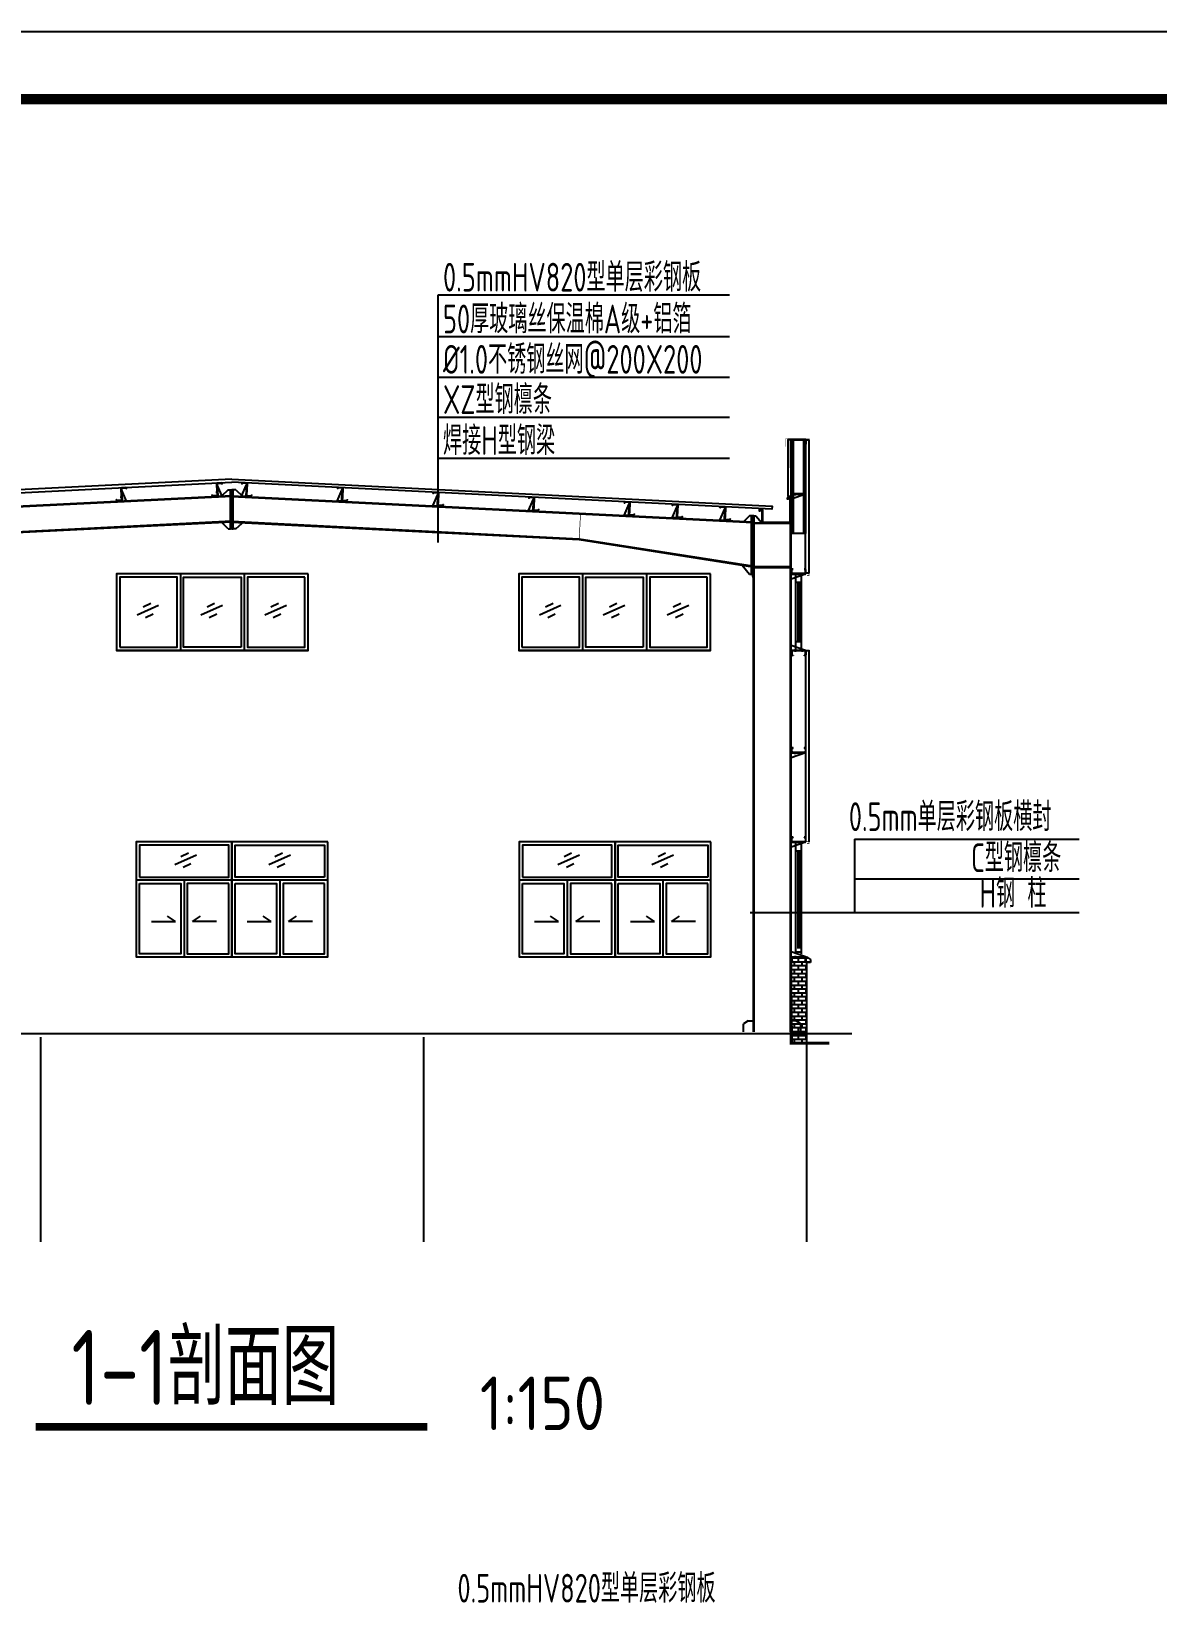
# Model space of a CAD drawing. Extents: x 177291 to 1288761, y 177638 to 322898.
# Drawn here: x 747026 to 764644, y 290290 to 314928 of the extents above; entities that cross this region are included whole.
import ezdxf

# ---------------------------------------------------------------- set-up
doc = ezdxf.new("R2010")
doc.units = 0
doc.header["$LTSCALE"] = 1000
for name, color, linetype in [('AXIS', 3, 'Continuous'), ('DOTE', 1, 'Continuous'), ('GL', 150, 'Continuous'), ('GZ', 50, 'Continuous'), ('LT', 27, 'Continuous'), ('PUB_TITLE', 4, 'Continuous'), ('PZ', 202, 'Continuous'), ('TEXT', 7, 'Continuous'), ('WINDOW', 4, 'Continuous'), ('天沟', 2, 'Continuous')]:
    doc.layers.add(name, color=color, linetype=linetype)
doc.styles.add('C', font='tssdeng.shx', dxfattribs={"height": 3, "bigfont": 'tssdchn.shx'})
doc.styles.get("Standard").update_dxf_attribs({"font": 'gbenor.shx', "bigfont": 'gbcbig.shx'})

# ---------------------------------------------------------------- blocks, each defined once
blk = doc.blocks.new('A$C50290E37')
at = {"color": 8}
for p, q in [((1000, 6000), (1000, 4800)), ((2000, 6000), (2000, 4800)), ((7000, 6000), (7000, 4800)), ((8000, 6000), (8000, 4800)), ((13300, 6000), (13300, 4800)), ((14300, 6000), (14300, 4800)), ((660, 5502), (322, 5350)), ((536, 5535), (418, 5477)), ((1660, 5502), (1322, 5350)), ((1536, 5535), (1418, 5477)), ((2661, 5503), (2322, 5350)), ((2536, 5535), (2418, 5477)), ((6660, 5502), (6322, 5350)), ((6536, 5535), (6418, 5477)), ((7660, 5502), (7322, 5350)), ((7536, 5535), (7418, 5477)), ((8661, 5503), (8322, 5350)), ((8536, 5535), (8418, 5477)), ((12960, 5502), (12622, 5350)), ((12836, 5535), (12718, 5477)), ((13960, 5502), (13622, 5350)), ((13836, 5535), (13718, 5477)), ((14961, 5503), (14622, 5350)), ((14836, 5535), (14718, 5477)), ((572, 5367), (454, 5310)), ((1572, 5367), (1454, 5310)), ((2572, 5367), (2455, 5310)), ((6572, 5367), (6454, 5310)), ((7572, 5367), (7454, 5310)), ((8572, 5367), (8455, 5310)), ((12872, 5367), (12754, 5310)), ((13872, 5367), (13754, 5310)), ((14872, 5367), (14755, 5310)), ((3000, 4800), (0, 4800)), ((9000, 4800), (6000, 4800)), ((15300, 4800), (12300, 4800)), ((1808, 1800), (1808, 0)), ((1808, 0), (1808, 1800)), ((7808, 1800), (7808, 0)), ((7808, 0), (7808, 1800)), ((13808, 1800), (13808, 0)), ((13808, 0), (13808, 1800)), ((1251, 1592), (913, 1440)), ((1126, 1624), (1009, 1567)), ((2724, 1592), (2386, 1440)), ((2599, 1624), (2482, 1567)), ((7251, 1592), (6913, 1440)), ((7126, 1624), (7009, 1567)), ((8724, 1592), (8386, 1440)), ((8599, 1624), (8482, 1567)), ((13251, 1592), (12913, 1440)), ((13126, 1624), (13009, 1567)), ((14724, 1592), (14386, 1440)), ((14599, 1624), (14482, 1567)), ((1162, 1456), (1045, 1399)), ((2635, 1456), (2518, 1399)), ((7162, 1456), (7045, 1399)), ((8635, 1456), (8518, 1399)), ((13162, 1456), (13045, 1399)), ((14635, 1456), (14518, 1399)), ((3308, 1200), (308, 1200)), ((1058, 1200), (1058, 0)), ((2558, 1200), (2558, 0)), ((9308, 1200), (6308, 1200)), ((7058, 1200), (7058, 0)), ((8558, 1200), (8558, 0)), ((15308, 1200), (12308, 1200)), ((13058, 1200), (13058, 0)), ((14558, 1200), (14558, 0)), ((547, 555), (924, 555)), ((924, 555), (799, 640)), ((1192, 555), (1317, 640)), ((1568, 555), (1192, 555)), ((2047, 555), (2424, 555)), ((2424, 555), (2299, 640)), ((2692, 556), (2817, 640)), ((3068, 556), (2692, 556)), ((6547, 555), (6924, 555)), ((6924, 555), (6799, 640)), ((7192, 555), (7317, 640)), ((7568, 555), (7192, 555)), ((8047, 555), (8424, 555)), ((8424, 555), (8299, 640)), ((8692, 556), (8817, 640)), ((9068, 556), (8692, 556)), ((12547, 555), (12924, 555)), ((12924, 555), (12799, 640)), ((13192, 555), (13317, 640)), ((13568, 555), (13192, 555)), ((14047, 555), (14424, 555)), ((14424, 555), (14299, 640)), ((14692, 556), (14817, 640)), ((15068, 556), (14692, 556))]:
    blk.add_line(p, q, dxfattribs=at)
for points in [[(3000, 6000), (0, 6000), (0, 4800), (3000, 4800)], [(50, 4850), (950, 4850), (950, 5950), (50, 5950)], [(1950, 4850), (1050, 4850), (1050, 5950), (1950, 5950)], [(2950, 5950), (2050, 5950), (2050, 4850), (2950, 4850)], [(9000, 6000), (6000, 6000), (6000, 4800), (9000, 4800)], [(6050, 4850), (6950, 4850), (6950, 5950), (6050, 5950)], [(7950, 4850), (7050, 4850), (7050, 5950), (7950, 5950)], [(8950, 5950), (8050, 5950), (8050, 4850), (8950, 4850)], [(15300, 6000), (12300, 6000), (12300, 4800), (15300, 4800)], [(12350, 4850), (13250, 4850), (13250, 5950), (12350, 5950)], [(14250, 4850), (13350, 4850), (13350, 5950), (14250, 5950)], [(15250, 5950), (14350, 5950), (14350, 4850), (15250, 4850)], [(3308, 1800), (308, 1800), (308, 0), (3308, 0)], [(358, 1250), (1758, 1250), (1758, 1750), (358, 1750)], [(3258, 1250), (1858, 1250), (1858, 1750), (3258, 1750)], [(9308, 1800), (6308, 1800), (6308, 0), (9308, 0)], [(6358, 1250), (7758, 1250), (7758, 1750), (6358, 1750)], [(9258, 1250), (7858, 1250), (7858, 1750), (9258, 1750)], [(15308, 1800), (12308, 1800), (12308, 0), (15308, 0)], [(12358, 1250), (13758, 1250), (13758, 1750), (12358, 1750)], [(15258, 1250), (13858, 1250), (13858, 1750), (15258, 1750)], [(358, 1150), (1008, 1150), (1008, 50), (358, 50)], [(1758, 1150), (1108, 1150), (1108, 50), (1758, 50)], [(1858, 1150), (2508, 1150), (2508, 50), (1858, 50)], [(3258, 1150), (2608, 1150), (2608, 50), (3258, 50)], [(6358, 1150), (7008, 1150), (7008, 50), (6358, 50)], [(7758, 1150), (7108, 1150), (7108, 50), (7758, 50)], [(7858, 1150), (8508, 1150), (8508, 50), (7858, 50)], [(9258, 1150), (8608, 1150), (8608, 50), (9258, 50)], [(12358, 1150), (13008, 1150), (13008, 50), (12358, 50)], [(13758, 1150), (13108, 1150), (13108, 50), (13758, 50)], [(13858, 1150), (14508, 1150), (14508, 50), (13858, 50)], [(15258, 1150), (14608, 1150), (14608, 50), (15258, 50)]]:
    blk.add_lwpolyline(points, close=True, dxfattribs=at)

msp = doc.modelspace()

# ---------------------------------------------------------------- hatches: boundary and pattern name
at = {"true_color": 0x939598}
h = msp.add_hatch(dxfattribs=at)
h.set_pattern_fill('AR-B816', color=252, scale=50)
h.set_pattern_definition([(0, (24138.246, -169478.46), (0, 60.6552), []), (90, (24138.246, -169478.46), (-60.6552, 60.6552), [60.6552, -60.6552])])
edge = h.paths.add_edge_path()
edge.add_line((758930.04, 300420.39), (758933.42, 300371.27))
edge.add_arc((758944.67, 300371.27), 11.25, 180, 270)
edge.add_line((758944.67, 300360.02), (758952.54, 300360.02))
edge.add_line((758952.54, 300360.02), (758952.54, 300356.64))
edge.add_line((758952.54, 300356.64), (758941.29, 300356.64))
edge.add_arc((758941.29, 300367.89), 11.25, 180.000261, 270, ccw=False)
edge.add_line((758930.04, 300367.89), (758930.04, 300420.39))
edge.add_arc((758941.29, 300420.39), 11.25, 90, 180.000451, ccw=False)
edge.add_line((758941.29, 300431.64), (758925.04, 300435.02))
edge.add_line((758925.04, 300435.02), (758925.5, 299104.78))
edge.add_line((758925.5, 299104.78), (759165.5, 299104.78))
edge.add_line((759165.5, 299104.78), (759165.04, 300346.8))
edge.add_line((759165.04, 300346.8), (759227.62, 300346.8))
edge.add_line((759227.62, 300346.8), (759227.62, 300393.51))
edge.add_line((759227.62, 300393.51), (759165.04, 300435.02))
edge.add_line((759165.04, 300435.02), (758941.29, 300431.64))
edge.add_arc((758941.29, 300420.39), 11.25, 450, 540.000451)

# ---------------------------------------------------------------- linework, layer by layer
at = {"color": 0}
for p, q in [((758925.04, 300433.33, -0.43), (759165.04, 300433.33, -0.43)), ((758925.04, 300433.33, -0.43), (758926.02, 299233.36, -0.41)), ((759165.04, 300433.33, -0.43), (759227.62, 300391.82, -0.43)), ((759227.62, 300391.82, -0.43), (759227.62, 300345.11, -0.43)), ((759165.04, 300345.11, -0.43), (759165.04, 299076.74, -0.46)), ((759227.62, 300345.11, -0.43), (759165.04, 300345.11, -0.43))]:
    msp.add_line(p, q, dxfattribs=at)
at = {"color": 6, "const_width": 5, "elevation": -0.43}
for points in [[(759204.19, 308421.92), (759204.19, 308551.43), (758837.12, 308551.89), (758837.12, 308423.38)], [(758922.94, 307683.95), (758922.94, 307642.95), (758863.68, 307643), (758863.68, 307605.12)]]:
    msp.add_lwpolyline(points, dxfattribs=at)
at = {"color": 6, "linetype": 'ByBlock', "const_width": 10, "elevation": -0.43}
for points in [[(759150.04, 306498.11), (759150.04, 306436.87), (759200.18, 306436.87), (759200.18, 306406.03), (759173.28, 306406.03), (759173.28, 306416.44)], [(758925.04, 305233.33), (759211.58, 305233.33), (759211.58, 305169.93), (759200.04, 305139.08), (759200.04, 305106.17)], [(759150.04, 302298.11), (759150.04, 302236.87), (759200.18, 302236.87), (759200.18, 302206.03), (759173.28, 302206.03), (759173.28, 302216.44)]]:
    msp.add_lwpolyline(points, dxfattribs=at)
at = {"color": 0, "const_width": 50, "elevation": -0.4}
msp.add_lwpolyline([(758926.02, 299357.92), (758926.02, 299081.26), (759521.6, 299083.33)], dxfattribs=at)
at = {"color": 3, "const_width": 117.6, "elevation": -0.43}
msp.add_lwpolyline([(747092.89, 293074.06), (753223.18, 293074.06)], dxfattribs=at)
at = {"layer": 'AXIS', "linetype": 'ByBlock'}
for p, q in [((753391.21, 310797.43, -0.43), (753391.21, 306923.09, -0.43)), ((757956, 310797.43, -0.43), (753391.21, 310797.43, -0.43)), ((757956, 310142.99, -0.43), (753391.21, 310142.99, -0.43)), ((757956, 309510.83, -0.43), (753391.21, 309510.83, -0.43)), ((757956, 308880.75, -0.43), (753391.21, 308880.75, -0.43)), ((757956, 308239.34, -0.43), (753391.21, 308239.34, -0.43))]:
    msp.add_line(p, q, dxfattribs=at)
at = {"layer": 'AXIS'}
for p, q in [((759914.96, 302279.32, -0.43), (763430.25, 302279.32, -0.43)), ((759914.96, 302279.32, -0.43), (763430.25, 302279.32, -0.43)), ((759914.96, 302279.32, -0.43), (759914.96, 301130.7, -0.43)), ((759914.96, 301653.65, -0.43), (763430.25, 301653.65, -0.43)), ((759914.96, 301653.65, -0.43), (763430.25, 301653.65, -0.43)), ((758282.53, 301130.7, -0.43), (763430.25, 301130.7, -0.43)), ((759914.96, 301130.7, -0.43), (763430.25, 301130.7, -0.43)), ((747165.04, 299175.39, -0.23), (747165.04, 295971.93, -0.23)), ((753165.04, 299175.39, -0.37), (753165.04, 295971.93, -0.37)), ((759165.22, 299175.38, -0.43), (759165.22, 295971.93, -0.43))]:
    msp.add_line(p, q, dxfattribs=at)
at = {"layer": 'AXIS', "linetype": 'ByBlock', "elevation": -0.43}
for points in [[(758918.83, 308533.33), (758868.83, 308533.33), (758870.26, 307651.31), (758920.26, 307651.31)], [(759150.58, 308533.33), (759200.58, 308533.33), (759199.16, 306445.63), (759149.16, 306445.63)]]:
    msp.add_lwpolyline(points, close=True, dxfattribs=at)
at = {"layer": 'AXIS', "linetype": 'ByBlock'}
for points, elevation in [([(750165.04, 307917.25), (741705.69, 307493.75), (741708.19, 307443.82), (750165.04, 307867.09)], -0.43), ([(750165.04, 307917.25), (758624.4, 307493.75), (758621.9, 307443.82), (750165.04, 307867.09)], -0.43), ([(759150.04, 302236.05), (759150.04, 305229.96), (759200.04, 305229.96), (759200.04, 302236.05)], 3.59)]:
    msp.add_lwpolyline(points, dxfattribs=dict(at, elevation=elevation))
at = {"layer": 'DOTE'}
msp.add_line((740013.02, 299233.33, -0.43), (759873.75, 299233.33, -0.43), dxfattribs=at)
at = {"layer": 'GL'}
for p, q in [((750165.04, 307644.31, -0.43), (742008.37, 307236.48, -0.43)), ((750165.04, 307656.33, -0.43), (742008.61, 307248.51, -0.43)), ((750165.04, 307656.33, -0.43), (758321.48, 307248.51, -0.43)), ((750165.04, 307644.31, -0.43), (758321.72, 307236.48, -0.43)), ((750165.04, 307255.83, -0.43), (744725.81, 306983.87, -0.43)), ((750165.04, 307255.83, -0.43), (755604.28, 306983.87, -0.43)), ((750165.04, 307243.82, -0.43), (744726.4, 306971.88, -0.43)), ((750165.04, 307243.82, -0.43), (755603.68, 306971.88, -0.43)), ((755603.68, 306971.88, -0.43), (758319.04, 306544.35, -0.43)), ((755603.68, 306971.88, -0.43), (758319.04, 306544.35, -0.43)), ((755605.16, 306983.79, -0.43), (758319.04, 306556.43, -0.43)), ((755605.16, 306983.79, -0.43), (758319.04, 306556.43, -0.43))]:
    msp.add_line(p, q, dxfattribs=at)
at = {"layer": 'GL', "color": 6, "const_width": 10, "elevation": -0.43}
msp.add_lwpolyline([(755624.25, 307383.37), (755603.68, 306971.88)], dxfattribs=at)
msp.add_lwpolyline([(755624.25, 307383.37), (755603.68, 306971.88)], dxfattribs=at)
at = {"layer": 'GZ'}
for p, q in [((758911.04, 299258.33, 3.59), (758911.04, 307219.33, -0.59)), ((758925.04, 299258.33, 3.59), (758925.04, 307219.33, -0.59)), ((758339.04, 306548.63, -8.35), (758911.04, 306548.63, -4.36)), ((758339.04, 306548.63, -8.35), (758911.04, 306548.63, -4.36)), ((758339.04, 306534.63, -8.35), (758911.04, 306534.63, -4.36)), ((758339.04, 306534.63, -8.35), (758911.04, 306534.63, -4.36)), ((758325.04, 306374.63, -4.46), (758325.04, 299258.33, -0.43)), ((758339.04, 306374.63, -4.46), (758339.04, 299258.33, -0.43))]:
    msp.add_line(p, q, dxfattribs=at)
at = {"layer": 'GZ', "elevation": -2.46}
msp.add_lwpolyline([(758925.04, 307219.33), (758339.04, 307219.33), (758339.04, 307233.33), (758925.04, 307233.33)], close=True, dxfattribs=at)
at = {"layer": 'LT'}
for p, q in [((758925.04, 308533.33, -0.43), (759145.04, 308533.33, -0.43)), ((758925.04, 308529.96, -0.43), (758925.04, 308533.33, -0.43)), ((759145.04, 308529.96, -0.43), (758925.04, 308529.96, -0.43)), ((758930.04, 308466.21, -0.43), (758930.04, 308518.71, -0.43)), ((758933.42, 308515.33, -0.43), (758933.42, 308469.58, -0.43)), ((758941.29, 308529.96, -0.43), (759138.79, 308529.96, -0.43)), ((759135.42, 308526.58, -0.43), (758944.67, 308526.58, -0.43)), ((759145.04, 308533.33, -0.43), (759145.04, 308529.96, -0.43)), ((759146.67, 308469.58, -0.43), (759146.67, 308515.33, -0.43)), ((759150.04, 308518.71, -0.43), (759150.04, 308466.21, -0.43)), ((758952.54, 308454.96, -0.43), (758941.29, 308454.96, -0.43)), ((758944.67, 308458.33, -0.43), (758952.54, 308458.33, -0.43)), ((758952.54, 308458.33, -0.43), (758952.54, 308454.96, -0.43)), ((759127.54, 308454.96, -0.43), (759127.54, 308458.33, -0.43)), ((759127.54, 308458.33, -0.43), (759135.42, 308458.33, -0.43)), ((759138.79, 308454.96, -0.43), (759127.54, 308454.96, -0.43)), ((758931.27, 307748.8, -0.43), (758931.27, 307696.3, -0.43)), ((758934.64, 307699.68, -0.43), (758934.64, 307745.43, -0.43)), ((758953.77, 307760.05, -0.43), (758942.52, 307760.05, -0.43)), ((758945.89, 307756.68, -0.43), (758953.77, 307756.68, -0.43)), ((758953.77, 307756.68, -0.43), (758953.77, 307760.05, -0.43)), ((759128.77, 307760.05, -0.43), (759128.77, 307756.68, -0.43)), ((759140.02, 307760.05, -0.43), (759128.77, 307760.05, -0.43)), ((759128.77, 307756.68, -0.43), (759136.64, 307756.68, -0.43)), ((759147.89, 307745.43, -0.43), (759147.89, 307699.68, -0.43)), ((759151.27, 307696.3, -0.43), (759151.27, 307748.8, -0.43)), ((759146.27, 307685.05, -0.43), (758926.27, 307685.05, -0.43)), ((758926.27, 307685.05, -0.43), (758926.27, 307681.68, -0.43)), ((758926.27, 307681.68, -0.43), (759146.27, 307681.68, -0.43)), ((759146.27, 307681.68, -0.43), (758926.27, 307602.05, -0.43)), ((758942.52, 307685.05, -0.43), (759140.02, 307685.05, -0.43)), ((759136.64, 307688.43, -0.43), (758945.89, 307688.43, -0.43)), ((758987.68, 307662.5, -0.43), (758987.68, 307700.85, -0.43)), ((759098.12, 307662.5, -0.43), (759098.12, 307700.85, -0.43)), ((759146.27, 307681.68, -0.43), (759146.27, 307685.05, -0.43)), ((758952.54, 306508.33, -0.43), (758941.29, 306508.33, -0.43)), ((758952.54, 306504.96, -0.43), (758952.54, 306508.33, -0.43)), ((759127.54, 306508.33, -0.43), (759127.54, 306504.96, -0.43)), ((759138.79, 306508.33, -0.43), (759127.54, 306508.33, -0.43)), ((759145.04, 306433.33, -0.43), (758925.04, 306433.33, -0.43)), ((758925.04, 306433.33, -0.43), (758925.04, 306429.96, -0.43)), ((758925.04, 306429.96, -0.43), (759145.04, 306429.96, -0.43)), ((759145.04, 306429.96, -0.43), (758925.04, 306350.33, -0.43)), ((758930.04, 306497.08, -0.43), (758930.04, 306444.58, -0.43)), ((758933.42, 306447.96, -0.43), (758933.42, 306493.71, -0.43)), ((758941.29, 306433.33, -0.43), (759138.79, 306433.33, -0.43)), ((758944.67, 306504.96, -0.43), (758952.54, 306504.96, -0.43)), ((759135.42, 306436.71, -0.43), (758944.67, 306436.71, -0.43)), ((758986.46, 306414.16, -0.43), (758986.46, 306452.5, -0.43)), ((759096.89, 306414.5, -0.43), (759096.89, 306452.84, -0.43)), ((759127.54, 306504.96, -0.43), (759135.42, 306504.96, -0.43)), ((759145.04, 306429.96, -0.43), (759145.04, 306433.33, -0.43)), ((759146.67, 306493.71, -0.43), (759146.67, 306447.96, -0.43)), ((759150.04, 306444.58, -0.43), (759150.04, 306497.08, -0.43)), ((759145.04, 305233.33, -0.43), (758925.04, 305312.96, -0.43)), ((758925.04, 305233.33, -0.43), (759145.04, 305233.33, -0.43)), ((758925.04, 305229.96, -0.43), (758925.04, 305233.33, -0.43)), ((759145.04, 305229.96, -0.43), (758925.04, 305229.96, -0.43)), ((758930.04, 305166.21, -0.43), (758930.04, 305218.71, -0.43)), ((758933.42, 305215.33, -0.43), (758933.42, 305169.58, -0.43)), ((758941.29, 305229.96, -0.43), (759138.79, 305229.96, -0.43)), ((758952.54, 305154.96, -0.43), (758941.29, 305154.96, -0.43)), ((759135.42, 305226.58, -0.43), (758944.67, 305226.58, -0.43)), ((758944.67, 305158.33, -0.43), (758952.54, 305158.33, -0.43)), ((758952.54, 305158.33, -0.43), (758952.54, 305154.96, -0.43)), ((758986.46, 305252.5, -0.43), (758986.46, 305214.16, -0.43)), ((759096.89, 305252.5, -0.43), (759096.89, 305214.16, -0.43)), ((759127.54, 305154.96, -0.43), (759127.54, 305158.33, -0.43)), ((759127.54, 305158.33, -0.43), (759135.42, 305158.33, -0.43)), ((759138.79, 305154.96, -0.43), (759127.54, 305154.96, -0.43)), ((759145.04, 305233.33, -0.43), (759145.04, 305229.96, -0.43)), ((759146.67, 305169.58, -0.43), (759146.67, 305215.33, -0.43)), ((759150.04, 305218.71, -0.43), (759150.04, 305166.21, -0.43)), ((759145.04, 303633.33, -0.43), (758925.04, 303633.33, -0.43)), ((758925.04, 303633.33, -0.43), (758925.04, 303629.96, -0.43)), ((758925.04, 303629.96, -0.43), (759145.04, 303629.96, -0.43)), ((759145.04, 303629.96, -0.43), (758925.04, 303550.33, -0.43)), ((758930.04, 303697.08, -0.43), (758930.04, 303644.58, -0.43)), ((758933.42, 303647.96, -0.43), (758933.42, 303693.71, -0.43)), ((758952.54, 303708.33, -0.43), (758941.29, 303708.33, -0.43)), ((758941.29, 303633.33, -0.43), (759138.79, 303633.33, -0.43)), ((758944.67, 303704.96, -0.43), (758952.54, 303704.96, -0.43)), ((759135.42, 303636.71, -0.43), (758944.67, 303636.71, -0.43)), ((758952.54, 303704.96, -0.43), (758952.54, 303708.33, -0.43)), ((758986.46, 303610.79, -0.43), (758986.46, 303649.13, -0.43)), ((759096.89, 303610.79, -0.43), (759096.89, 303649.13, -0.43)), ((759127.54, 303708.33, -0.43), (759127.54, 303704.96, -0.43)), ((759138.79, 303708.33, -0.43), (759127.54, 303708.33, -0.43)), ((759127.54, 303704.96, -0.43), (759135.42, 303704.96, -0.43)), ((759145.04, 303629.96, -0.43), (759145.04, 303633.33, -0.43)), ((759146.67, 303693.71, -0.43), (759146.67, 303647.96, -0.43)), ((759150.04, 303644.58, -0.43), (759150.04, 303697.08, -0.43)), ((759145.04, 302233.33, -0.43), (758925.04, 302233.33, -0.43)), ((758925.04, 302233.33, -0.43), (758925.04, 302229.96, -0.43)), ((758925.04, 302229.96, -0.43), (759145.04, 302229.96, -0.43)), ((759145.04, 302229.96, -0.43), (758925.04, 302150.33, -0.43)), ((758930.04, 302297.08, -0.43), (758930.04, 302244.58, -0.43)), ((758933.42, 302247.96, -0.43), (758933.42, 302293.71, -0.43)), ((758952.54, 302308.33, -0.43), (758941.29, 302308.33, -0.43)), ((758941.29, 302233.33, -0.43), (759138.79, 302233.33, -0.43)), ((758944.67, 302304.96, -0.43), (758952.54, 302304.96, -0.43)), ((759135.42, 302236.71, -0.43), (758944.67, 302236.71, -0.43)), ((758952.54, 302304.96, -0.43), (758952.54, 302308.33, -0.43)), ((758986.46, 302214.5, -0.43), (758986.46, 302252.84, -0.43)), ((759096.89, 302214.5, -0.43), (759096.89, 302252.84, -0.43)), ((759127.54, 302308.33, -0.43), (759127.54, 302304.96, -0.43)), ((759138.79, 302308.33, -0.43), (759127.54, 302308.33, -0.43)), ((759127.54, 302304.96, -0.43), (759135.42, 302304.96, -0.43)), ((759145.04, 302229.96, -0.43), (759145.04, 302233.33, -0.43)), ((759146.67, 302293.71, -0.43), (759146.67, 302247.96, -0.43)), ((759150.04, 302244.58, -0.43), (759150.04, 302297.08, -0.43)), ((759145.04, 300433.33, -0.43), (758925.04, 300512.96, -0.43)), ((758925.04, 300433.33, -0.43), (759145.04, 300433.33, -0.43)), ((758925.04, 300429.96, -0.43), (758925.04, 300433.33, -0.43)), ((759145.04, 300429.96, -0.43), (758925.04, 300429.96, -0.43)), ((758930.04, 300366.21, -0.43), (758930.04, 300418.71, -0.43)), ((758933.42, 300415.33, -0.43), (758933.42, 300369.58, -0.43)), ((758941.29, 300429.96, -0.43), (759138.79, 300429.96, -0.43)), ((758952.54, 300354.96, -0.43), (758941.29, 300354.96, -0.43)), ((759135.42, 300426.58, -0.43), (758944.67, 300426.58, -0.43)), ((758944.67, 300358.33, -0.43), (758952.54, 300358.33, -0.43)), ((758952.54, 300358.33, -0.43), (758952.54, 300354.96, -0.43)), ((759127.54, 300354.96, -0.43), (759127.54, 300358.33, -0.43)), ((759127.54, 300358.33, -0.43), (759135.42, 300358.33, -0.43)), ((759138.79, 300354.96, -0.43), (759127.54, 300354.96, -0.43)), ((759145.04, 300433.33, -0.43), (759145.04, 300429.96, -0.43)), ((759146.67, 300369.58, -0.43), (759146.67, 300415.33, -0.43)), ((759150.04, 300418.71, -0.43), (759150.04, 300366.21, -0.43))]:
    msp.add_line(p, q, dxfattribs=at)
at = {"layer": 'LT', "color": 1, "linetype": 'Continuous'}
for p, q in [((749951.16, 307798.09, -4.43), (749911.3, 307796.09, -4.43)), ((749951.16, 307798.09, -4.43), (749911.3, 307796.09, -4.43)), ((748453.03, 307723.18, -4.43), (748413.17, 307721.19, -4.43)), ((748453.03, 307723.18, -4.43), (748413.17, 307721.19, -4.43)), ((748457.6, 307631.77, -4.43), (748417.74, 307629.78, -4.43)), ((748457.6, 307631.77, -4.43), (748417.74, 307629.78, -4.43)), ((749955.73, 307706.68, -4.43), (749915.87, 307704.69, -4.43)), ((749955.73, 307706.68, -4.43), (749915.87, 307704.69, -4.43)), ((751872.49, 307631.77, -4.43), (751912.34, 307629.78, -4.43)), ((751872.49, 307631.77, -4.43), (751912.34, 307629.78, -4.43)), ((751877.06, 307723.18, -4.43), (751916.91, 307721.19, -4.43)), ((751877.06, 307723.18, -4.43), (751916.91, 307721.19, -4.43)), ((753370.62, 307556.87, -4.43), (753410.47, 307554.87, -4.43)), ((753370.62, 307556.87, -4.43), (753410.47, 307554.87, -4.43)), ((753375.19, 307648.27, -4.43), (753415.04, 307646.28, -4.43)), ((753375.19, 307648.27, -4.43), (753415.04, 307646.28, -4.43)), ((754873.31, 307573.37, -4.43), (754913.17, 307571.37, -4.43)), ((754873.31, 307573.37, -4.43), (754913.17, 307571.37, -4.43)), ((756371.44, 307498.46, -4.43), (756411.3, 307496.47, -4.43)), ((756371.44, 307498.46, -4.43), (756411.3, 307496.47, -4.43)), ((754868.74, 307481.96, -4.43), (754908.6, 307479.97, -4.43)), ((754868.74, 307481.96, -4.43), (754908.6, 307479.97, -4.43)), ((756366.87, 307407.05, -4.43), (756406.73, 307405.06, -4.43)), ((756366.87, 307407.05, -4.43), (756406.73, 307405.06, -4.43)), ((757115.94, 307369.6, -4.43), (757155.79, 307367.61, -4.43)), ((757115.94, 307369.6, -4.43), (757155.79, 307367.61, -4.43)), ((757120.51, 307461.01, -4.43), (757160.36, 307459.01, -4.43)), ((757120.51, 307461.01, -4.43), (757160.36, 307459.01, -4.43)), ((757865, 307332.15, -4.43), (757904.86, 307330.15, -4.43)), ((757865, 307332.15, -4.43), (757904.86, 307330.15, -4.43)), ((757869.57, 307423.55, -4.43), (757909.43, 307421.56, -4.43)), ((757869.57, 307423.55, -4.43), (757909.43, 307421.56, -4.43)), ((758986.46, 300448.78, -0.43), (758986.46, 300410.44, -0.43)), ((759096.89, 300448.78, -0.43), (759096.89, 300410.44, -0.43))]:
    msp.add_line(p, q, dxfattribs=at)
at = {"layer": 'LT', "elevation": -0.43}
for points in [[(758926.27, 307069.6), (759149.9, 307069.6), (759149.9, 308529.96), (758926.27, 308529.96)], [(758956.27, 307069.6), (759119.9, 307069.6), (759119.9, 308529.96), (758956.27, 308529.96)], [(748430.96, 307761.87), (748436.95, 307762.17), (748446.54, 307570.4), (748440.55, 307570.11)], [(748437.45, 307752.18), (748446.54, 307570.4), (748516.44, 307573.9)], [(749929.09, 307836.77), (749935.08, 307837.07), (749944.67, 307645.31), (749938.68, 307645.01)], [(749935.58, 307827.08), (749944.67, 307645.31), (750014.57, 307648.81)], [(750394.5, 307827.08), (750385.42, 307645.31), (750315.52, 307648.81)], [(750401, 307836.77), (750395, 307837.07), (750385.42, 307645.31), (750391.41, 307645.01)], [(751892.63, 307752.18), (751883.54, 307570.4), (751813.65, 307573.9)], [(751899.12, 307761.87), (751893.13, 307762.17), (751883.54, 307570.4), (751889.54, 307570.11)], [(753390.76, 307677.27), (753381.67, 307495.5), (753311.77, 307498.99)], [(753397.25, 307686.96), (753391.26, 307687.26), (753381.67, 307495.5), (753387.67, 307495.2)], [(754888.89, 307602.36), (754879.8, 307420.59), (754809.9, 307424.09)], [(754895.38, 307612.05), (754889.39, 307612.35), (754879.8, 307420.59), (754885.79, 307420.29)], [(756387.02, 307527.46), (756377.93, 307345.69), (756308.03, 307349.18)], [(756393.51, 307537.15), (756387.52, 307537.45), (756377.93, 307345.69), (756383.92, 307345.39)], [(757142.57, 307499.69), (757136.58, 307499.99), (757126.99, 307308.23), (757132.99, 307307.93)], [(757136.08, 307490.01), (757126.99, 307308.23), (757057.1, 307311.73)], [(757885.15, 307452.55), (757876.06, 307270.78), (757806.16, 307274.27)], [(757891.64, 307462.24), (757885.65, 307462.54), (757876.06, 307270.78), (757882.05, 307270.48)]]:
    msp.add_lwpolyline(points, close=True, dxfattribs=at)
at = {"layer": 'LT', "elevation": -4.43}
for points in [[(748430.71, 307766.86, -0.41421356), (748440.2, 307777.35), (748495.89, 307780.13), (748510.01, 307767.36), (748512.02, 307769.58), (748496.98, 307783.19), (748437.05, 307780.19, 0.41421356), (748427.56, 307769.71), (748436.4, 307592.93, -0.41421356), (748426.92, 307582.44), (748371.23, 307579.66), (748357.11, 307592.43), (748355.09, 307590.21), (748370.14, 307576.6), (748430.06, 307579.59, 0.41421356), (748439.55, 307590.08), (748430.71, 307766.86)], [(749928.84, 307841.77, -0.41421356), (749938.33, 307852.25), (749994.02, 307855.04), (750008.14, 307842.26), (750010.15, 307844.49), (749995.11, 307858.1), (749935.18, 307855.1, 0.41421356), (749925.69, 307844.61), (749934.53, 307667.83, -0.41421356), (749925.04, 307657.35), (749869.36, 307654.56), (749855.24, 307667.34), (749853.22, 307665.11), (749868.26, 307651.5), (749928.19, 307654.5, 0.41421356), (749937.68, 307664.99), (749928.84, 307841.77)], [(750401.25, 307841.77, 0.41421356), (750391.76, 307852.25), (750336.07, 307855.04), (750321.95, 307842.26), (750319.94, 307844.49), (750334.98, 307858.1), (750394.9, 307855.1, -0.41421356), (750404.39, 307844.61), (750395.55, 307667.83, 0.41421356), (750405.04, 307657.35), (750460.73, 307654.56), (750474.85, 307667.34), (750476.86, 307665.11), (750461.82, 307651.5), (750401.9, 307654.5, -0.41421356), (750392.41, 307664.99), (750401.25, 307841.77)], [(751899.37, 307766.86, 0.41421356), (751889.89, 307777.35), (751834.2, 307780.13), (751820.08, 307767.36), (751818.07, 307769.58), (751833.11, 307783.19), (751893.03, 307780.19, -0.41421356), (751902.52, 307769.71), (751893.68, 307592.93, 0.41421356), (751903.17, 307582.44), (751958.86, 307579.66), (751972.98, 307592.43), (751974.99, 307590.21), (751959.95, 307576.6), (751900.02, 307579.59, -0.41421356), (751890.54, 307590.08), (751899.37, 307766.86)], [(753397.5, 307691.95, 0.41421356), (753388.01, 307702.44), (753332.33, 307705.22), (753318.21, 307692.45), (753316.19, 307694.67), (753331.24, 307708.28), (753391.16, 307705.29, -0.41421356), (753400.65, 307694.8), (753391.81, 307518.02, 0.41421356), (753401.3, 307507.53), (753456.99, 307504.75), (753471.11, 307517.52), (753473.12, 307515.3), (753458.08, 307501.69), (753398.15, 307504.69, -0.41421356), (753388.66, 307515.17), (753397.5, 307691.95)], [(754895.63, 307617.05, 0.41421356), (754886.14, 307627.53), (754830.46, 307630.32), (754816.34, 307617.54), (754814.32, 307619.77), (754829.36, 307633.38), (754889.29, 307630.38, -0.41421356), (754898.78, 307619.89), (754889.94, 307443.11, 0.41421356), (754899.43, 307432.63), (754955.11, 307429.84), (754969.23, 307442.62), (754971.25, 307440.39), (754956.21, 307426.78), (754896.28, 307429.78, -0.41421356), (754886.79, 307440.27), (754895.63, 307617.05)], [(756393.76, 307542.14, 0.41421356), (756384.27, 307552.63), (756328.58, 307555.41), (756314.46, 307542.64), (756312.45, 307544.86), (756327.49, 307558.47), (756387.42, 307555.47, -0.41421356), (756396.91, 307544.99), (756388.07, 307368.21, 0.41421356), (756397.56, 307357.72), (756453.24, 307354.94), (756467.36, 307367.71), (756469.38, 307365.49), (756454.33, 307351.88), (756394.41, 307354.87, -0.41421356), (756384.92, 307365.36), (756393.76, 307542.14)], [(757142.82, 307504.69, 0.41421356), (757133.34, 307515.17), (757077.65, 307517.96), (757063.53, 307505.18), (757061.52, 307507.41), (757076.56, 307521.02), (757136.48, 307518.02, -0.41421356), (757145.97, 307507.53), (757137.13, 307330.75, 0.41421356), (757146.62, 307320.27), (757202.31, 307317.48), (757216.43, 307330.26), (757218.44, 307328.03), (757203.4, 307314.42), (757143.47, 307317.42, -0.41421356), (757133.99, 307327.91), (757142.82, 307504.69)], [(757891.89, 307467.23, 0.41421356), (757882.4, 307477.72), (757826.71, 307480.5), (757812.59, 307467.73), (757810.58, 307469.95), (757825.62, 307483.56), (757885.55, 307480.57, -0.41421356), (757895.03, 307470.08), (757886.2, 307293.3, 0.41421356), (757895.68, 307282.81), (757951.37, 307280.03), (757965.49, 307292.8), (757967.5, 307290.58), (757952.46, 307276.97), (757892.54, 307279.97, -0.41421356), (757883.05, 307290.45), (757891.89, 307467.23)]]:
    msp.add_lwpolyline(points, format="xyb", dxfattribs=at)
at = {"layer": 'LT'}
for centre, start, end in [((758941.29, 308518.71, -0.43), 89.999964, 179.999964), ((758944.67, 308515.33, -0.43), 89.999964, 179.999964), ((759135.42, 308515.33, -0.43), 359.999964, 89.999964), ((759138.79, 308518.71, -0.43), 359.999964, 89.999964), ((758941.29, 308466.21, -0.43), 179.999964, 269.999964), ((758944.67, 308469.58, -0.43), 179.999964, 269.999964), ((759135.42, 308469.58, -0.43), 269.999964, 359.999964), ((759138.79, 308466.21, -0.43), 269.999964, 359.999964), ((758942.52, 307748.8, -0.43), 90, 180), ((758945.89, 307745.43, -0.43), 90, 180), ((759136.64, 307745.43, -0.43), 360, 90), ((759140.02, 307748.8, -0.43), 360, 90), ((758942.52, 307696.3, -0.43), 180, 270), ((758945.89, 307699.68, -0.43), 180, 270), ((759136.64, 307699.68, -0.43), 270, 360), ((759140.02, 307696.3, -0.43), 270, 360), ((758941.29, 306497.08, -0.43), 90, 180), ((759138.79, 306497.08, -0.43), 0, 90), ((758941.29, 306444.58, -0.43), 180, 270), ((758944.67, 306493.71, -0.43), 90, 180), ((758944.67, 306447.96, -0.43), 180, 270), ((759135.42, 306493.71, -0.43), 0, 90), ((759135.42, 306447.96, -0.43), 270, 0), ((759138.79, 306444.58, -0.43), 270, 0), ((758941.29, 305218.71, -0.43), 90, 180), ((758941.29, 305166.21, -0.43), 180, 270), ((758944.67, 305215.33, -0.43), 90, 180), ((758944.67, 305169.58, -0.43), 180, 270), ((759135.42, 305215.33, -0.43), 0, 90), ((759135.42, 305169.58, -0.43), 270, 0), ((759138.79, 305218.71, -0.43), 0, 90), ((759138.79, 305166.21, -0.43), 270, 0), ((758941.29, 303697.08, -0.43), 90, 180), ((758941.29, 303644.58, -0.43), 180, 270), ((758944.67, 303693.71, -0.43), 90, 180), ((758944.67, 303647.96, -0.43), 180, 270), ((759135.42, 303693.71, -0.43), 360, 90), ((759135.42, 303647.96, -0.43), 270, 360), ((759138.79, 303697.08, -0.43), 360, 90), ((759138.79, 303644.58, -0.43), 270, 360), ((758941.29, 302297.08, -0.43), 90, 180), ((758941.29, 302244.58, -0.43), 180, 270), ((758944.67, 302293.71, -0.43), 90, 180), ((758944.67, 302247.96, -0.43), 180, 270), ((759135.42, 302293.71, -0.43), 0, 90), ((759135.42, 302247.96, -0.43), 270, 0), ((759138.79, 302297.08, -0.43), 0, 90), ((759138.79, 302244.58, -0.43), 270, 0), ((758941.29, 300418.71, -0.43), 90, 180), ((758941.29, 300366.21, -0.43), 180, 270), ((758944.67, 300415.33, -0.43), 90, 180), ((758944.67, 300369.58, -0.43), 180, 270), ((759135.42, 300415.33, -0.43), 0, 90), ((759135.42, 300369.58, -0.43), 270, 0), ((759138.79, 300418.71, -0.43), 0, 90), ((759138.79, 300366.21, -0.43), 270, 0)]:
    msp.add_arc(centre, 11.25, start, end, dxfattribs=at)
at = {"layer": 'LT', "color": 1, "linetype": 'Continuous'}
for points in [[(749928.69, 307784.7, -4.43), (749927.47, 307809.16, -4.43), (749937.68, 307785.15, -4.43), (749936.45, 307809.61, -4.43)], [(749928.69, 307784.7, -4.43), (749927.47, 307809.16, -4.43), (749937.68, 307785.15, -4.43), (749936.45, 307809.61, -4.43)], [(748430.56, 307709.8, -4.43), (748429.34, 307734.26, -4.43), (748439.55, 307710.25, -4.43), (748438.33, 307734.71, -4.43)], [(748430.56, 307709.8, -4.43), (748429.34, 307734.26, -4.43), (748439.55, 307710.25, -4.43), (748438.33, 307734.71, -4.43)], [(748433.91, 307642.85, -4.43), (748435.13, 307618.39, -4.43), (748442.9, 307643.3, -4.43), (748444.12, 307618.84, -4.43)], [(748433.91, 307642.85, -4.43), (748435.13, 307618.39, -4.43), (748442.9, 307643.3, -4.43), (748444.12, 307618.84, -4.43)], [(749932.04, 307717.76, -4.43), (749933.26, 307693.3, -4.43), (749941.02, 307718.21, -4.43), (749942.25, 307693.75, -4.43)], [(749932.04, 307717.76, -4.43), (749933.26, 307693.3, -4.43), (749941.02, 307718.21, -4.43), (749942.25, 307693.75, -4.43)], [(751896.18, 307642.85, -4.43), (751894.95, 307618.39, -4.43), (751887.19, 307643.3, -4.43), (751885.97, 307618.84, -4.43)], [(751896.18, 307642.85, -4.43), (751894.95, 307618.39, -4.43), (751887.19, 307643.3, -4.43), (751885.97, 307618.84, -4.43)], [(751899.53, 307709.8, -4.43), (751900.75, 307734.26, -4.43), (751890.54, 307710.25, -4.43), (751891.76, 307734.71, -4.43)], [(751899.53, 307709.8, -4.43), (751900.75, 307734.26, -4.43), (751890.54, 307710.25, -4.43), (751891.76, 307734.71, -4.43)], [(753394.31, 307567.94, -4.43), (753393.08, 307543.48, -4.43), (753385.32, 307568.39, -4.43), (753384.09, 307543.93, -4.43)], [(753394.31, 307567.94, -4.43), (753393.08, 307543.48, -4.43), (753385.32, 307568.39, -4.43), (753384.09, 307543.93, -4.43)], [(753397.65, 307634.89, -4.43), (753398.88, 307659.35, -4.43), (753388.66, 307635.34, -4.43), (753389.89, 307659.8, -4.43)], [(753397.65, 307634.89, -4.43), (753398.88, 307659.35, -4.43), (753388.66, 307635.34, -4.43), (753389.89, 307659.8, -4.43)], [(754892.43, 307493.04, -4.43), (754891.21, 307468.58, -4.43), (754883.45, 307493.49, -4.43), (754882.22, 307469.03, -4.43)], [(754892.43, 307493.04, -4.43), (754891.21, 307468.58, -4.43), (754883.45, 307493.49, -4.43), (754882.22, 307469.03, -4.43)], [(754895.78, 307559.98, -4.43), (754897.01, 307584.44, -4.43), (754886.79, 307560.43, -4.43), (754888.02, 307584.89, -4.43)], [(754895.78, 307559.98, -4.43), (754897.01, 307584.44, -4.43), (754886.79, 307560.43, -4.43), (754888.02, 307584.89, -4.43)], [(756393.91, 307485.08, -4.43), (756395.13, 307509.54, -4.43), (756384.92, 307485.53, -4.43), (756386.14, 307509.99, -4.43)], [(756393.91, 307485.08, -4.43), (756395.13, 307509.54, -4.43), (756384.92, 307485.53, -4.43), (756386.14, 307509.99, -4.43)], [(756390.56, 307418.13, -4.43), (756389.34, 307393.67, -4.43), (756381.57, 307418.58, -4.43), (756380.35, 307394.12, -4.43)], [(756390.56, 307418.13, -4.43), (756389.34, 307393.67, -4.43), (756381.57, 307418.58, -4.43), (756380.35, 307394.12, -4.43)], [(757139.63, 307380.68, -4.43), (757138.4, 307356.22, -4.43), (757130.64, 307381.13, -4.43), (757129.42, 307356.67, -4.43)], [(757139.63, 307380.68, -4.43), (757138.4, 307356.22, -4.43), (757130.64, 307381.13, -4.43), (757129.42, 307356.67, -4.43)], [(757142.97, 307447.62, -4.43), (757144.2, 307472.08, -4.43), (757133.99, 307448.07, -4.43), (757135.21, 307472.53, -4.43)], [(757142.97, 307447.62, -4.43), (757144.2, 307472.08, -4.43), (757133.99, 307448.07, -4.43), (757135.21, 307472.53, -4.43)], [(757888.69, 307343.22, -4.43), (757887.47, 307318.76, -4.43), (757879.7, 307343.67, -4.43), (757878.48, 307319.21, -4.43)], [(757888.69, 307343.22, -4.43), (757887.47, 307318.76, -4.43), (757879.7, 307343.67, -4.43), (757878.48, 307319.21, -4.43)], [(757892.04, 307410.17, -4.43), (757893.26, 307434.63, -4.43), (757883.05, 307410.62, -4.43), (757884.27, 307435.08, -4.43)], [(757892.04, 307410.17, -4.43), (757893.26, 307434.63, -4.43), (757883.05, 307410.62, -4.43), (757884.27, 307435.08, -4.43)], [(758974.21, 300426.58, -0.43), (758998.71, 300426.58, -0.43), (758974.21, 300433.33, -0.43), (758998.71, 300433.33, -0.43)], [(759084.65, 300426.58, -0.43), (759109.14, 300426.58, -0.43), (759084.65, 300433.33, -0.43), (759109.14, 300433.33, -0.43)]]:
    msp.add_solid(points, dxfattribs=at)
at = {"layer": 'LT'}
for points in [[(758975.44, 307688.43, -0.43), (758999.93, 307688.43, -0.43), (758975.44, 307681.68, -0.43), (758999.93, 307681.68, -0.43)], [(759085.87, 307688.43, -0.43), (759110.36, 307688.43, -0.43), (759085.87, 307681.68, -0.43), (759110.36, 307681.68, -0.43)], [(758974.21, 306436.36, -0.43), (758998.71, 306436.36, -0.43), (758974.21, 306429.61, -0.43), (758998.71, 306429.61, -0.43)], [(759084.65, 306436.71, -0.43), (759109.14, 306436.71, -0.43), (759084.65, 306429.96, -0.43), (759109.14, 306429.96, -0.43)], [(758974.21, 305226.58, -0.43), (758998.71, 305226.58, -0.43), (758974.21, 305233.33, -0.43), (758998.71, 305233.33, -0.43)], [(759084.65, 305226.58, -0.43), (759109.14, 305226.58, -0.43), (759084.65, 305233.33, -0.43), (759109.14, 305233.33, -0.43)], [(758974.21, 303636.71, -0.43), (758998.71, 303636.71, -0.43), (758974.21, 303629.96, -0.43), (758998.71, 303629.96, -0.43)], [(759084.65, 303636.71, -0.43), (759109.14, 303636.71, -0.43), (759084.65, 303629.96, -0.43), (759109.14, 303629.96, -0.43)], [(758974.21, 302236.71, -0.43), (758998.71, 302236.71, -0.43), (758974.21, 302229.96, -0.43), (758998.71, 302229.96, -0.43)], [(759084.65, 302236.71, -0.43), (759109.14, 302236.71, -0.43), (759084.65, 302229.96, -0.43), (759109.14, 302229.96, -0.43)]]:
    msp.add_solid(points, dxfattribs=at)
at = {"layer": 'PUB_TITLE'}
msp.add_lwpolyline([(688720.42, 314928.34), (777917.79, 314928.34), (777917.79, 251928.06), (688720.42, 251928.06)], close=True, dxfattribs=at)
at = {"layer": 'PUB_TITLE', "const_width": 159.09}
msp.add_lwpolyline([(691371.95, 252988.67), (691371.95, 313867.73), (776857.18, 313867.73), (776857.18, 252988.67)], close=True, dxfattribs=at)
at = {"layer": 'PZ'}
for p, q in [((750105.04, 307747.71, -4), (750000.2, 307647.71, -6.02)), ((750105.04, 307747.71, -4), (750000.2, 307647.71, -6.02)), ((750105.04, 307747.71, -4), (750145.04, 307747.71, -4)), ((750105.04, 307747.71, -4), (750145.04, 307747.71, -4)), ((750225.04, 307747.71, -4), (750185.04, 307747.71, -4)), ((750225.04, 307747.71, -4), (750185.04, 307747.71, -4)), ((750225.04, 307747.71, -4), (750329.88, 307647.71, -6.02)), ((750225.04, 307747.71, -4), (750329.88, 307647.71, -6.02)), ((758269.05, 307343.93, -4.46), (758172.61, 307243.35, -4.46)), ((758299.04, 307343.33, -4.46), (758269.05, 307343.93, -4.46)), ((758299.04, 307343.33, -4.46), (758269.05, 307343.93, -4.46)), ((758299.04, 306424.63, -4.46), (758299.04, 307343.33, -4.46)), ((758339.04, 307343.33, -4.46), (758299.04, 307343.33, -4.46)), ((758319.04, 306424.63, -4.46), (758319.04, 307343.33, -4.46)), ((758339.04, 307343.33, -4.46), (758369.04, 307343.33, -4.46)), ((758339.04, 307343.33, -4.46), (758339.04, 306374.63, -4.46)), ((758339.04, 307343.33, -4.46), (758369.04, 307343.33, -4.46)), ((758369.04, 307343.33, -4.46), (758461.41, 307233.33, -4.46)), ((750105.04, 307136.46, -2), (750007.22, 307236.46, -2)), ((750105.04, 307136.46, -2), (750007.22, 307236.46, -2)), ((750105.04, 307136.46, -2), (750145.04, 307136.46, -2)), ((750105.04, 307136.46, -2), (750145.04, 307136.46, -2)), ((750225.04, 307136.46, -2), (750185.04, 307136.46, -2)), ((750225.04, 307136.46, -2), (750185.04, 307136.46, -2)), ((750225.04, 307136.46, -2), (750326.23, 307227.16, -2)), ((750225.04, 307136.46, -2), (750326.23, 307227.16, -2)), ((758269.04, 306424.63, -4.46), (758155.89, 306561.26, -4.46)), ((758299.04, 306424.63, -4.46), (758269.04, 306424.63, -4.46)), ((758319.04, 306424.63, -4.46), (758299.04, 306424.63, -4.46)), ((758319.04, 306424.63, -4.46), (758299.04, 306424.63, -4.46)), ((758325.04, 306374.63, -8.32), (758319.04, 306424.63, -4.46)), ((758339.04, 306374.63, -4.46), (758325.04, 306374.63, -8.32)), ((758250.04, 299433.33, 1.57), (758175.04, 299383.33, 1.57)), ((758175.04, 299258.33, 1.57), (758175.04, 299383.33, 1.57)), ((758250.04, 299433.33, 1.57), (758325.04, 299433.33, 1.57)), ((759000.04, 299433.33, 1.57), (758925.04, 299433.33, 1.57)), ((759000.04, 299433.33, 1.57), (759075.04, 299383.33, 1.57)), ((759075.04, 299258.33, 1.57), (759075.04, 299383.33, 1.57))]:
    msp.add_line(p, q, dxfattribs=at)
at = {"layer": 'PZ', "elevation": -2}
for points in [[(750165.04, 307136.46), (750145.04, 307136.46), (750145.04, 307747.71), (750165.04, 307747.71)], [(750165.04, 307136.46), (750145.04, 307136.46), (750145.04, 307747.71), (750165.04, 307747.71)], [(750165.04, 307136.46), (750185.04, 307136.46), (750185.04, 307747.71), (750165.04, 307747.71)], [(750165.04, 307136.46), (750185.04, 307136.46), (750185.04, 307747.71), (750165.04, 307747.71)]]:
    msp.add_lwpolyline(points, close=True, dxfattribs=at)
at = {"layer": 'PZ', "const_width": 2.25, "elevation": -0.43}
for points in [[(758618.04, 299433.33), (758632.04, 299433.33), (758632.04, 299258.33), (758618.04, 299258.33)], [(759075.04, 299233.33), (758175.04, 299233.33), (758175.04, 299258.33), (759075.04, 299258.33)]]:
    msp.add_lwpolyline(points, close=True, dxfattribs=at)
at = {"layer": 'WINDOW', "color": 5}
for p, q in [((758996.33, 305237.77, -0.43), (758996.42, 306429.61, -0.77)), ((758996.33, 306301.23, -0.77), (759086.33, 306301.23, -0.77)), ((759031.21, 305378.9, -0.43), (759031.22, 306288.73, -0.77)), ((759051.45, 305378.9, -0.43), (759051.45, 306288.73, -0.77)), ((759086.33, 305237.77, -0.43), (759086.42, 306429.61, -0.77)), ((758996.33, 305374.46, -0.43), (759086.33, 305374.46, -0.43)), ((758996.33, 300483.74, 3.59), (758996.33, 302236.83, -0.43)), ((758996.33, 302095.7, -0.43), (759086.33, 302095.7, -0.43)), ((759031.21, 300564.24, 3.59), (759031.21, 302095.7, -0.43)), ((759051.45, 300564.24, 3.59), (759051.45, 302095.7, -0.43)), ((759086.33, 300483.74, 3.59), (759086.33, 302236.83, -0.43)), ((758996.33, 300513.82, -0.43), (759086.33, 300513.82, -0.43))]:
    msp.add_line(p, q, dxfattribs=at)
at = {"layer": '天沟', "linetype": 'ByBlock', "elevation": -2.46}
msp.add_lwpolyline([(758916.44, 307233.33), (758466.67, 307233.33), (758466.67, 307431.36, 0.41421356), (758461.67, 307436.36), (758437.05, 307436.36, 0.41412968), (758432.05, 307431.36), (758432.05, 307413.39), (758424.55, 307413.39), (758424.55, 307431.37, -0.41421356), (758437.05, 307443.87), (758461.64, 307443.87, -0.41421356), (758474.14, 307431.37), (758474.14, 307240.74), (758908.94, 307240.74), (758908.94, 307621.48, 0.41421356), (758903.94, 307626.48), (758879.14, 307626.48, 0.41425359), (758874.14, 307621.48), (758874.14, 307604.14), (758866.64, 307604.14), (758866.64, 307621.38, -0.41421356), (758879.14, 307633.88), (758903.94, 307633.88, -0.41421356), (758916.44, 307621.38), (758916.44, 307233.33)], format="xyb", dxfattribs=at)

# ---------------------------------------------------------------- block references
msp.add_blockref('A$C50290E37', (742357.37, 300433.4, -0.43))

# ---------------------------------------------------------------- texts
at = {"layer": 'TEXT', "style": 'C'}
for s, height, width, p in [('0.5mmHV820型单层彩钢板', 450, 0.7, (753470.91, 310854.22, -0.43)), ('50厚玻璃丝保温棉A级+铝箔', 450, 0.7, (753470.91, 310199.77, -0.43)), ('%%C1.0不锈钢丝网@200X200', 450, 0.7, (753470.91, 309567.62, -0.43)), ('XZ型钢檩条', 450, 0.7, (753470.91, 308937.53, -0.43)), ('焊接H型钢梁', 450, 0.7, (753470.91, 308296.13, -0.43)), ('0.5mm单层彩钢板横封', 450, 0.7, (759825.36, 302404.03, -0.43)), ('C型钢檩条', 450, 0.7, (761740.04, 301761.57, -0.43)), ('H钢 柱', 450, 0.7, (761871.51, 301204.47, -0.43)), ('1-1剖面图', 1176, 0.8, (747652, 293414.89, -0.43)), ('0.5mmHV820型单层彩钢板', 450, 0.7, (753696.81, 290320.4, -0.43))]:
    msp.add_text(s, height=height, dxfattribs=dict(at, width=width)).set_placement(p)
at = {"layer": 'TEXT'}
msp.add_text('1:150', height=840, dxfattribs=at).set_placement((754047.14, 293021.19, -0.43))

doc.saveas('drawing.dxf')
